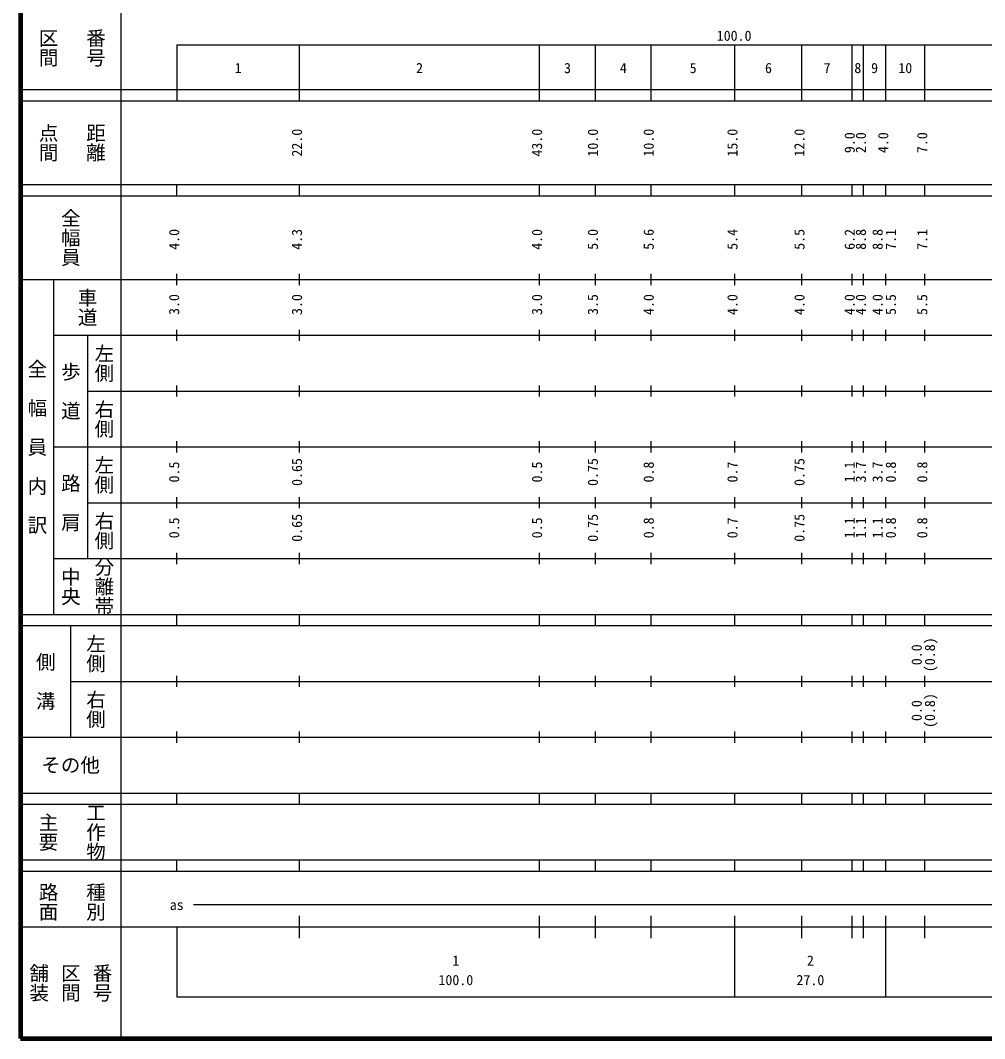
# Model space of a CAD drawing. Units: millimetres on the paper, enlarged 1000 times. Extents: x 40000 to 680000, y 20000 to 380000.
# Drawn here: x 40000 to 212715, y 20000 to 202409 of the extents above; entities that cross this region are included whole.
import ezdxf
from ezdxf.enums import TextEntityAlignment as Align

# ---------------------------------------------------------------- set-up
doc = ezdxf.new("R2010")
doc.units = ezdxf.units.MM
doc.header["$LTSCALE"] = 1000
doc.layers.add('M-TTL', color=2, linetype='Continuous', lineweight=140)
doc.layers.add('M-TTL-BAND', color=7, linetype='Continuous', lineweight=25)
doc.styles.add('@ＭＳ ゴシック', font='')
doc.styles.add('ＭＳ ゴシック', font='')
doc.styles.get('@ＭＳ ゴシック').set_extended_font_data('@MS Gothic')
doc.styles.get('ＭＳ ゴシック').set_extended_font_data('MS Gothic')

msp = doc.modelspace()

# ---------------------------------------------------------------- linework, layer by layer
at = {"layer": 'M-TTL'}
for p, q in [((40000, 380000), (40000, 20000)), ((40000, 20000), (680000, 20000))]:
    msp.add_line(p, q, dxfattribs=at)
at = {"layer": 'M-TTL-BAND'}
for p, q in [((58000, 370000), (58000, 20000)), ((68000, 198000), (579000, 198000)), ((68000, 198000), (68000, 188000)), ((90000, 188000), (90000, 198000)), ((133000, 188000), (133000, 198000)), ((143000, 188000), (143000, 198000)), ((153000, 188000), (153000, 198000)), ((168000, 188000), (168000, 198000)), ((180000, 188000), (180000, 198000)), ((189000, 188000), (189000, 198000)), ((191000, 188000), (191000, 198000)), ((195000, 188000), (195000, 198000)), ((202000, 188000), (202000, 198000)), ((40000, 190000), (579000, 190000)), ((40000, 188000), (579000, 188000)), ((40000, 173000), (579000, 173000)), ((68000, 171000), (68000, 173000)), ((90000, 171000), (90000, 173000)), ((133000, 171000), (133000, 173000)), ((143000, 171000), (143000, 173000)), ((153000, 171000), (153000, 173000)), ((168000, 171000), (168000, 173000)), ((180000, 171000), (180000, 173000)), ((189000, 171000), (189000, 173000)), ((191000, 171000), (191000, 173000)), ((195000, 171000), (195000, 173000)), ((202000, 171000), (202000, 173000)), ((40000, 171000), (579000, 171000)), ((68000, 155000), (68000, 157000)), ((90000, 155000), (90000, 157000)), ((133000, 155000), (133000, 157000)), ((143000, 155000), (143000, 157000)), ((153000, 155000), (153000, 157000)), ((168000, 155000), (168000, 157000)), ((180000, 155000), (180000, 157000)), ((189000, 155000), (189000, 157000)), ((191000, 155000), (191000, 157000)), ((195000, 155000), (195000, 157000)), ((202000, 155000), (202000, 157000)), ((40000, 156000), (579000, 156000)), ((46000, 96000), (46000, 156000)), ((46000, 146000), (579000, 146000)), ((52000, 146000), (52000, 106000)), ((68000, 145000), (68000, 147000)), ((90000, 145000), (90000, 147000)), ((133000, 145000), (133000, 147000)), ((143000, 145000), (143000, 147000)), ((153000, 145000), (153000, 147000)), ((168000, 145000), (168000, 147000)), ((180000, 145000), (180000, 147000)), ((189000, 145000), (189000, 147000)), ((191000, 145000), (191000, 147000)), ((195000, 145000), (195000, 147000)), ((202000, 145000), (202000, 147000)), ((68000, 135000), (68000, 137000)), ((90000, 135000), (90000, 137000)), ((133000, 135000), (133000, 137000)), ((143000, 135000), (143000, 137000)), ((153000, 135000), (153000, 137000)), ((168000, 135000), (168000, 137000)), ((180000, 135000), (180000, 137000)), ((189000, 135000), (189000, 137000)), ((191000, 135000), (191000, 137000)), ((195000, 135000), (195000, 137000)), ((202000, 135000), (202000, 137000)), ((52000, 136000), (579000, 136000)), ((46000, 126000), (579000, 126000)), ((68000, 125000), (68000, 127000)), ((90000, 125000), (90000, 127000)), ((133000, 125000), (133000, 127000)), ((143000, 125000), (143000, 127000)), ((153000, 125000), (153000, 127000)), ((168000, 125000), (168000, 127000)), ((180000, 125000), (180000, 127000)), ((189000, 125000), (189000, 127000)), ((191000, 125000), (191000, 127000)), ((195000, 125000), (195000, 127000)), ((202000, 125000), (202000, 127000)), ((68000, 115000), (68000, 117000)), ((90000, 115000), (90000, 117000)), ((133000, 115000), (133000, 117000)), ((143000, 115000), (143000, 117000)), ((153000, 115000), (153000, 117000)), ((168000, 115000), (168000, 117000)), ((180000, 115000), (180000, 117000)), ((189000, 115000), (189000, 117000)), ((191000, 115000), (191000, 117000)), ((195000, 115000), (195000, 117000)), ((202000, 115000), (202000, 117000)), ((52000, 116000), (579000, 116000)), ((46000, 106000), (579000, 106000)), ((68000, 105000), (68000, 107000)), ((90000, 105000), (90000, 107000)), ((133000, 105000), (133000, 107000)), ((143000, 105000), (143000, 107000)), ((153000, 105000), (153000, 107000)), ((168000, 105000), (168000, 107000)), ((180000, 105000), (180000, 107000)), ((189000, 105000), (189000, 107000)), ((191000, 105000), (191000, 107000)), ((195000, 105000), (195000, 107000)), ((202000, 105000), (202000, 107000)), ((40000, 96000), (579000, 96000)), ((68000, 94000), (68000, 96000)), ((90000, 94000), (90000, 96000)), ((133000, 94000), (133000, 96000)), ((143000, 94000), (143000, 96000)), ((153000, 94000), (153000, 96000)), ((168000, 94000), (168000, 96000)), ((180000, 94000), (180000, 96000)), ((189000, 94000), (189000, 96000)), ((191000, 94000), (191000, 96000)), ((195000, 94000), (195000, 96000)), ((202000, 94000), (202000, 96000)), ((40000, 94000), (579000, 94000)), ((49000, 94000), (49000, 74000)), ((49000, 84000), (579000, 84000)), ((68000, 83000), (68000, 85000)), ((90000, 83000), (90000, 85000)), ((133000, 83000), (133000, 85000)), ((143000, 83000), (143000, 85000)), ((153000, 83000), (153000, 85000)), ((168000, 83000), (168000, 85000)), ((180000, 83000), (180000, 85000)), ((189000, 83000), (189000, 85000)), ((191000, 83000), (191000, 85000)), ((195000, 83000), (195000, 85000)), ((202000, 83000), (202000, 85000)), ((68000, 73000), (68000, 75000)), ((90000, 73000), (90000, 75000)), ((133000, 73000), (133000, 75000)), ((143000, 73000), (143000, 75000)), ((153000, 73000), (153000, 75000)), ((168000, 73000), (168000, 75000)), ((180000, 73000), (180000, 75000)), ((189000, 73000), (189000, 75000)), ((191000, 73000), (191000, 75000)), ((195000, 73000), (195000, 75000)), ((202000, 73000), (202000, 75000)), ((40000, 74000), (579000, 74000)), ((40000, 64000), (579000, 64000)), ((68000, 62000), (68000, 64000)), ((90000, 62000), (90000, 64000)), ((133000, 62000), (133000, 64000)), ((143000, 62000), (143000, 64000)), ((153000, 62000), (153000, 64000)), ((168000, 62000), (168000, 64000)), ((180000, 62000), (180000, 64000)), ((189000, 62000), (189000, 64000)), ((191000, 62000), (191000, 64000)), ((195000, 62000), (195000, 64000)), ((202000, 62000), (202000, 64000)), ((40000, 62000), (579000, 62000)), ((40000, 52000), (579000, 52000)), ((68000, 50000), (68000, 52000)), ((90000, 50000), (90000, 52000)), ((133000, 50000), (133000, 52000)), ((143000, 50000), (143000, 52000)), ((153000, 50000), (153000, 52000)), ((168000, 50000), (168000, 52000)), ((180000, 50000), (180000, 52000)), ((189000, 50000), (189000, 52000)), ((191000, 50000), (191000, 52000)), ((195000, 50000), (195000, 52000)), ((202000, 50000), (202000, 52000)), ((40000, 50000), (579000, 50000)), ((71000, 44000), (426000, 44000)), ((90000, 38000), (90000, 42000)), ((133000, 38000), (133000, 42000)), ((143000, 38000), (143000, 42000)), ((153000, 38000), (153000, 42000)), ((168000, 27500), (168000, 42000)), ((180000, 38000), (180000, 42000)), ((189000, 38000), (189000, 42000)), ((191000, 38000), (191000, 42000)), ((195000, 27500), (195000, 42000)), ((202000, 38000), (202000, 42000)), ((40000, 40000), (579000, 40000)), ((68000, 40000), (68000, 27500)), ((68000, 27500), (579000, 27500))]:
    msp.add_line(p, q, dxfattribs=at)

# ---------------------------------------------------------------- texts
at = {"layer": 'M-TTL-BAND', "style": '@ＭＳ ゴシック'}
for s, p in [('番号', (53500, 197500)), ('区間', (45000, 197500)), ('点間', (45000, 180500)), ('距離', (53500, 180500)), ('全幅員', (49000, 163500)), ('車道', (52000, 151000)), ('左側', (55000, 141000)), ('全\u3000幅\u3000員\u3000内\u3000訳', (43000, 126000)), ('歩\u3000道', (49000, 136000)), ('右側', (55000, 131000)), ('左側', (55000, 121000)), ('路\u3000肩', (49000, 116000)), ('右側', (55000, 111000)), ('分離帯', (55000, 101000)), ('中央', (49000, 101000)), ('左側', (53500, 89000)), ('側\u3000溝', (44500, 84000)), ('右側', (53500, 79000)), ('主要', (45000, 57000)), ('工作物', (53500, 57000)), ('路面', (45000, 44500)), ('種別', (53500, 44500)), ('舗装', (43333, 30000)), ('区間', (49000, 30000)), ('番号', (54667, 30000))]:
    msp.add_text(s, height=2566, rotation=270, dxfattribs=at).set_placement(p, align=Align.MIDDLE_CENTER)
at = {"layer": 'M-TTL-BAND', "style": 'ＭＳ ゴシック'}
for s, p in [('100.0', (167844, 198195)), ('1', (79000, 192405)), ('2', (111500, 192405)), ('3', (138000, 192405)), ('4', (148000, 192405)), ('5', (160500, 192405)), ('6', (174000, 192405)), ('7', (184500, 192405)), ('8', (190000, 192405)), ('9', (193000, 192405)), ('10', (198500, 192405)), ('as', (68000, 42500)), ('1', (118000, 32523)), ('2', (181500, 32523)), ('100.0', (118000, 29033)), ('27.0', (181500, 29033))]:
    msp.add_text(s, height=1833, dxfattribs=at).set_placement(p, align=Align.BOTTOM_CENTER)
for s, p in [('22.0', (91000, 180500)), ('43.0', (134000, 180500)), ('10.0', (144000, 180500)), ('10.0', (154000, 180500)), ('15.0', (169000, 180500)), ('12.0', (181000, 180500)), ('9.0', (190000, 180500)), ('2.0', (192000, 180500)), ('4.0', (196000, 180500)), ('7.0', (203000, 180500)), ('4.0', (69000, 163174)), ('4.3', (91000, 163174)), ('4.0', (134000, 163174)), ('5.0', (144000, 163174)), ('5.6', (154000, 163174)), ('5.4', (169000, 163174)), ('5.5', (181000, 163174)), ('6.2', (190000, 163174)), ('8.8', (192000, 163174)), ('8.8', (195000, 163174)), ('7.1', (197370, 163174)), ('7.1', (203000, 163174)), ('3.0', (69000, 151500)), ('3.0', (91000, 151500)), ('3.0', (134000, 151500)), ('4.0', (154000, 151500)), ('4.0', (169000, 151500)), ('4.0', (181000, 151500)), ('4.0', (190000, 151500)), ('4.0', (192000, 151500)), ('4.0', (195000, 151500)), ('3.5', (144000, 151500)), ('5.5', (197370, 151500)), ('5.5', (203000, 151500)), ('0.5', (69000, 121500)), ('0.65', (91000, 121500)), ('0.5', (134000, 121500)), ('0.75', (144000, 121500)), ('0.8', (154000, 121500)), ('0.7', (169000, 121500)), ('0.75', (181000, 121500)), ('1.1', (190000, 121500)), ('3.7', (192000, 121500)), ('3.7', (195000, 121500)), ('0.8', (197370, 121500)), ('0.8', (203000, 121500)), ('0.5', (69000, 111500)), ('0.65', (91000, 111500)), ('0.5', (134000, 111500)), ('0.75', (144000, 111500)), ('0.8', (154000, 111500)), ('0.7', (169000, 111500)), ('0.75', (181000, 111500)), ('1.1', (190000, 111500)), ('1.1', (192000, 111500)), ('1.1', (195000, 111500)), ('0.8', (197370, 111500)), ('0.8', (203000, 111500)), ('(0.8)', (204370, 88764)), ('0.0', (202000, 88764)), ('0.0', (202000, 78764)), ('(0.8)', (204370, 78764))]:
    msp.add_text(s, height=1833, rotation=90, dxfattribs=at).set_placement(p, align=Align.BOTTOM_CENTER)
msp.add_text('その他', height=2566, dxfattribs=at).set_placement((49000, 69000), align=Align.MIDDLE_CENTER)

doc.saveas('drawing.dxf')
